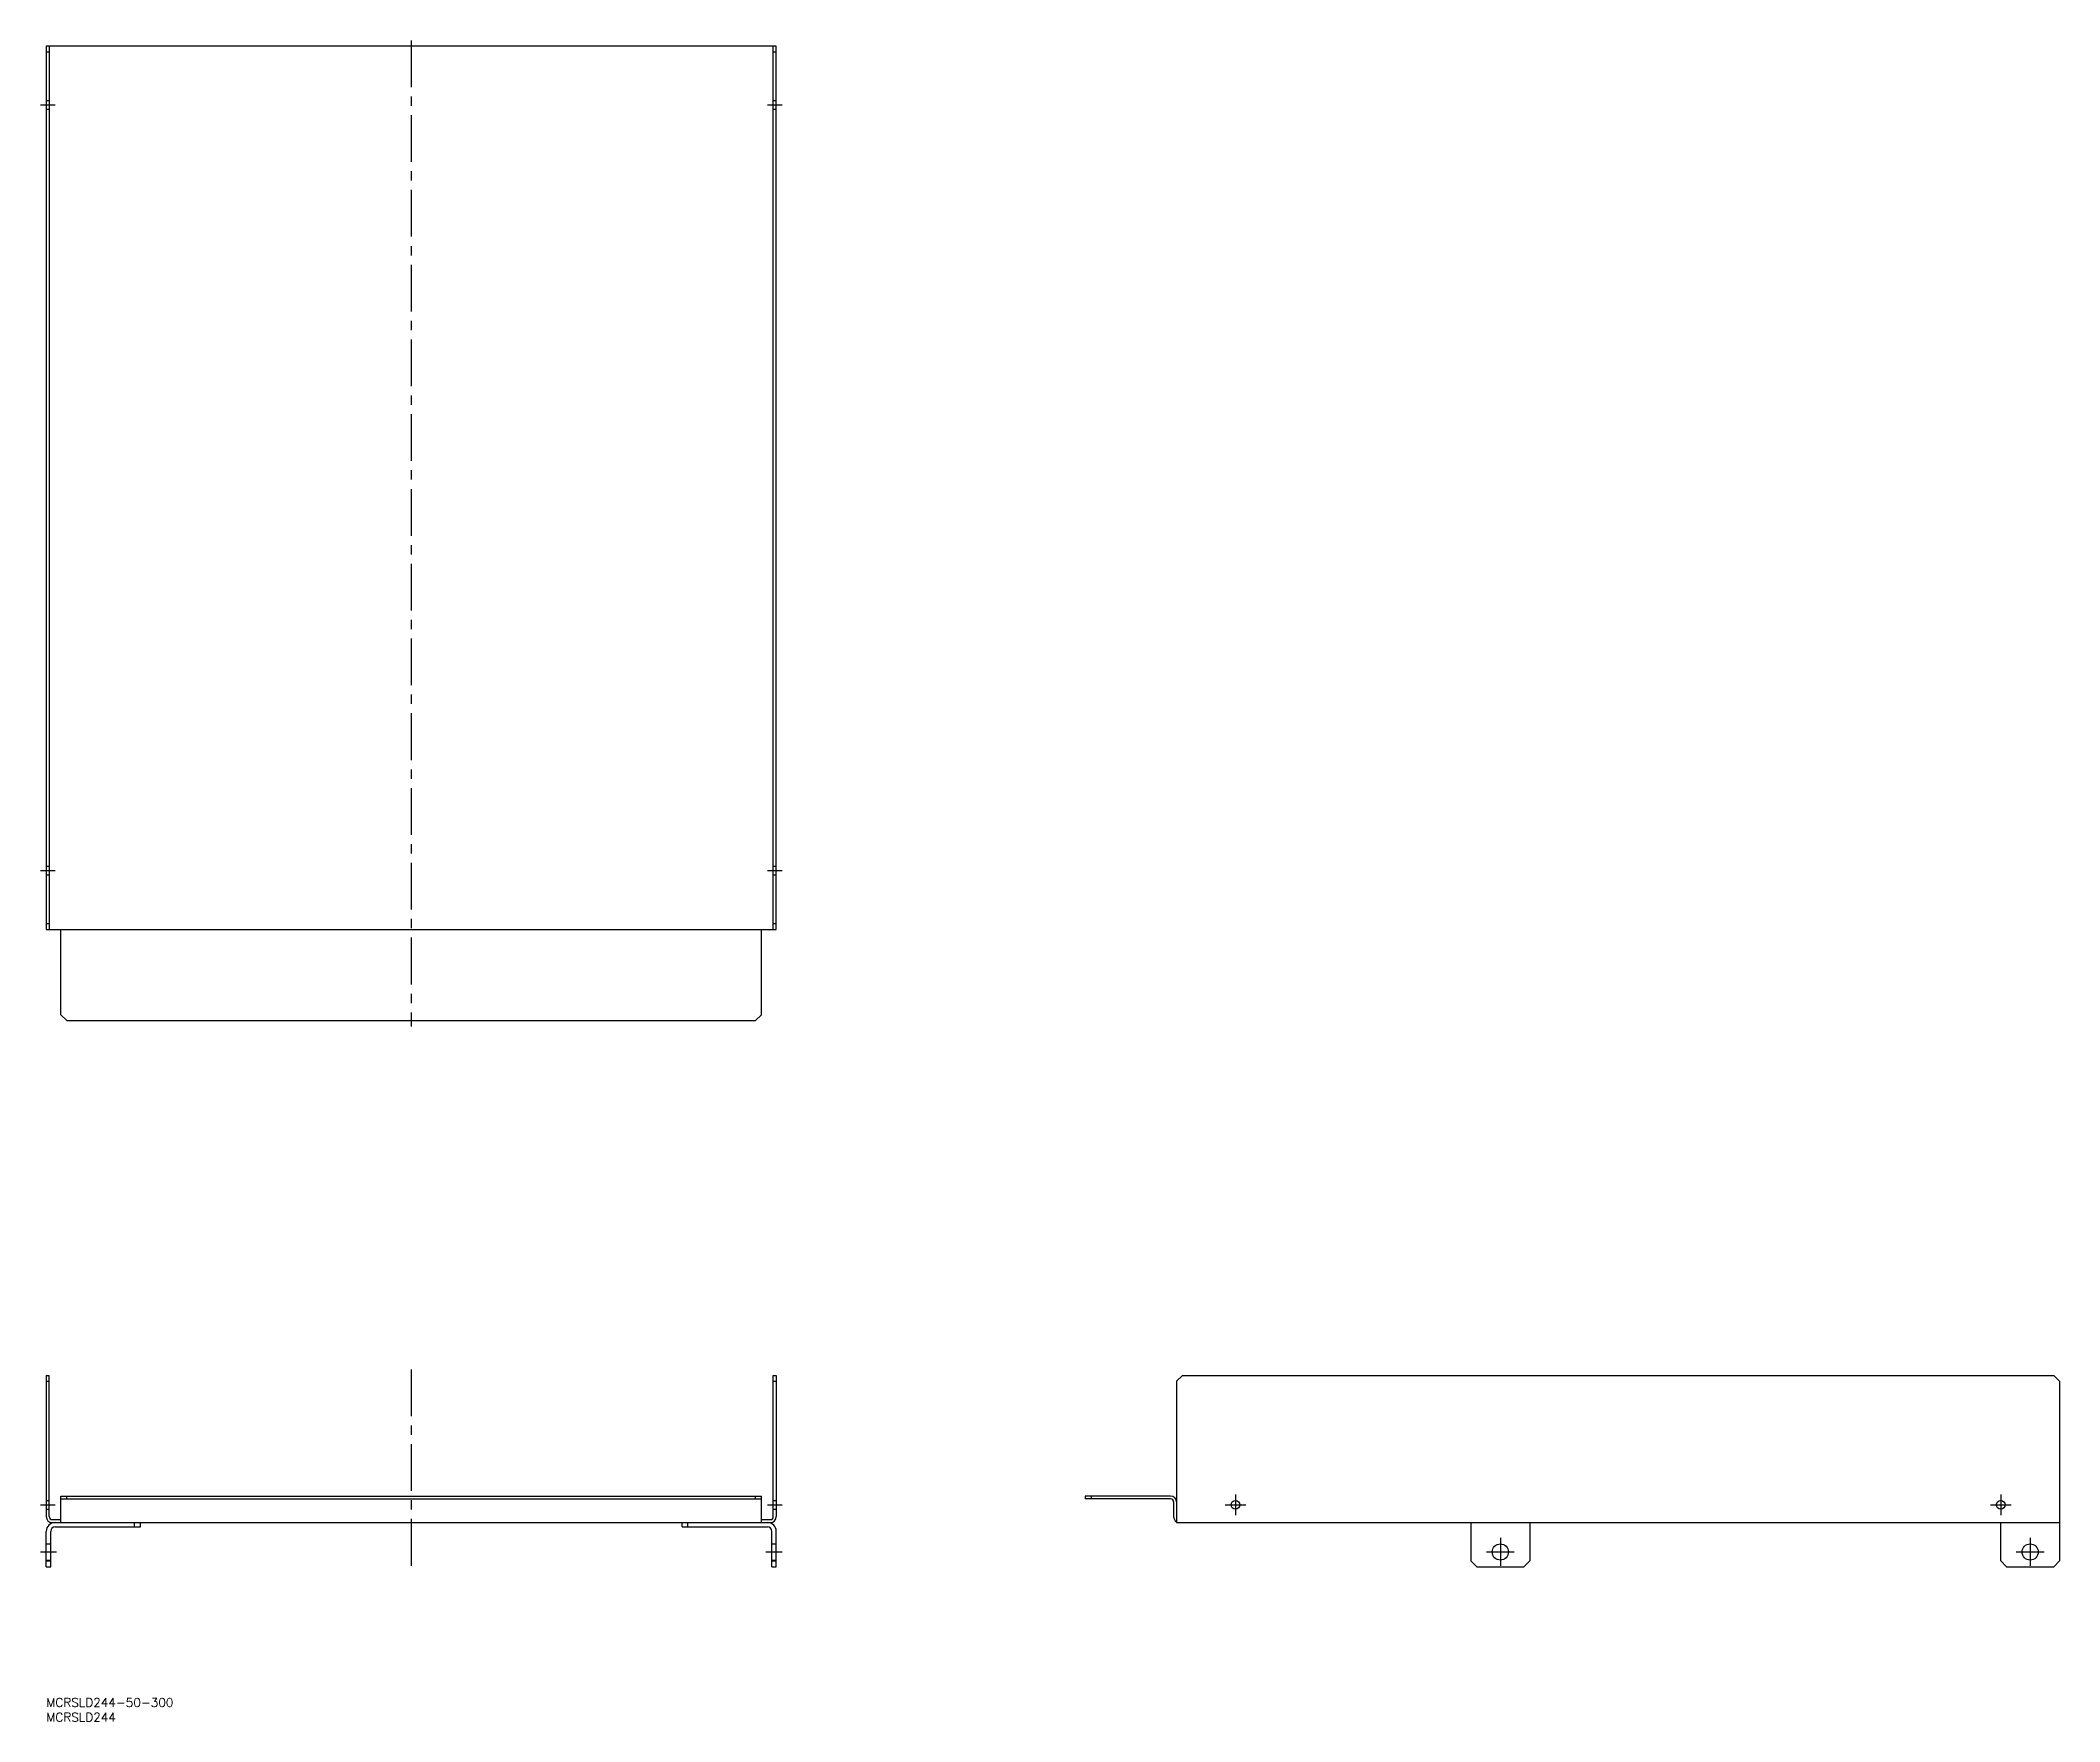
# Model space of a CAD drawing. Extents: x -2 to 684, y -8 to 563.
import ezdxf

# ---------------------------------------------------------------- set-up
doc = ezdxf.new("R2010")
doc.units = 0
doc.header["$LTSCALE"] = 0.5
doc.linetypes.add('CENTER', pattern=[50.8, 31.75, -6.35, 6.35, -6.35])
doc.linetypes.add('DASHED', pattern=[19.05, 12.7, -6.35])
for name, color, linetype in [('MSM_CENTER', 1, 'CENTER'), ('MSM_CONTINUOUS', 7, 'CONTINUOUS'), ('MSM_DASHED', 4, 'DASHED'), ('MSM_PART_NUMBER', 7, 'CONTINUOUS')]:
    doc.layers.add(name, color=color, linetype=linetype)
doc.styles.get("Standard").update_dxf_attribs({"font": 'txt.shx', "height": 3, "bigfont": 'bigfont.shx'})

# ---------------------------------------------------------------- blocks, each defined once
blk = doc.blocks.new('*U6')
at = {"layer": 'MSM_PART_NUMBER'}
blk.add_text('MCRSLD244-50-300', height=3, dxfattribs=at).set_placement((0, -3))
blk = doc.blocks.new('*U7')
at = {"layer": 'MSM_PART_NUMBER'}
blk.add_text('MCRSLD244', height=3, dxfattribs=at).set_placement((0, -8))

msp = doc.modelspace()

# ---------------------------------------------------------------- linework, layer by layer
at = {"layer": 'MSM_CENTER'}
for p, q in [((124, 563.12), (124, 228.12)), ((3, 541.12), (-2, 541.12)), ((250, 541.12), (245, 541.12)), ((-2, 281.12), (3, 281.12)), ((245, 281.12), (250, 281.12)), ((124, 111.63), (124, 42.63)), ((403.99, 69.13), (403.99, 62.13)), ((663.99, 69.13), (663.99, 62.13)), ((-2, 65.63), (3, 65.63)), ((245, 65.63), (250, 65.63)), ((400.49, 65.63), (407.49, 65.63)), ((660.49, 65.63), (667.49, 65.63)), ((-2, 49.63), (3.5, 49.63)), ((244.5, 49.63), (250, 49.63)), ((489.24, 49.63), (498.74, 49.63)), ((493.99, 54.38), (493.99, 44.88)), ((669.24, 49.63), (678.74, 49.63)), ((673.99, 54.38), (673.99, 44.88))]:
    msp.add_line(p, q, dxfattribs=at)
at = {"layer": 'MSM_CONTINUOUS'}
for p, q in [((248, 561.12), (0, 561.12)), ((0, 561.12), (0, 261.12)), ((1, 559.12), (0, 559.12)), ((1, 561.12), (1, 261.12)), ((247, 261.12), (247, 561.12)), ((248, 559.12), (247, 559.12)), ((248, 261.12), (248, 561.12)), ((0, 263.12), (1, 263.12)), ((0, 261.12), (248, 261.12)), ((5, 232.12), (5, 261.12)), ((243, 232.12), (243, 261.12)), ((247, 263.12), (248, 263.12)), ((7, 230.12), (5, 232.12)), ((7, 230.12), (241, 230.12)), ((241, 230.12), (243, 232.12)), ((0, 109.63), (1, 109.63)), ((0, 109.63), (0, 61.63)), ((0, 107.63), (1, 107.63)), ((1, 61.63), (1, 109.63)), ((247, 61.63), (247, 109.63)), ((247, 109.63), (248, 109.63)), ((247, 107.63), (248, 107.63)), ((248, 109.63), (248, 61.63)), ((385.99, 109.63), (383.99, 107.63)), ((383.99, 107.63), (383.99, 59.63)), ((385.99, 109.63), (681.99, 109.63)), ((683.99, 107.63), (681.99, 109.63)), ((683.99, 107.63), (683.99, 59.63)), ((5, 68.63), (243, 68.63)), ((5, 59.63), (5, 68.63)), ((7, 67.63), (7, 68.63)), ((241, 67.63), (241, 68.63)), ((243, 59.63), (243, 68.63)), ((381.99, 68.63), (352.99, 68.63)), ((352.99, 68.63), (352.99, 67.63)), ((354.99, 68.63), (354.99, 67.63)), ((5, 67.63), (243, 67.63)), ((381.99, 67.63), (352.99, 67.63)), ((382.99, 66.63), (382.99, 61.63)), ((0, 44.63), (0, 56.63)), ((1.5, 44.63), (1.5, 56.63)), ((2, 60.63), (5, 60.63)), ((2, 59.63), (246, 59.63)), ((3, 58.13), (32, 58.13)), ((30, 58.13), (30, 59.63)), ((32, 58.13), (32, 59.63)), ((216, 58.13), (216, 59.63)), ((216, 58.13), (245, 58.13)), ((218, 58.13), (218, 59.63)), ((243, 60.63), (246, 60.63)), ((246.5, 44.63), (246.5, 56.63)), ((248, 44.63), (248, 56.63)), ((383.99, 59.63), (683.99, 59.63)), ((483.99, 59.63), (483.99, 46.63)), ((503.99, 59.63), (503.99, 46.63)), ((663.99, 46.63), (663.99, 59.63)), ((683.99, 59.63), (683.99, 46.63)), ((0, 46.63), (1.5, 46.63)), ((0, 44.63), (1.5, 44.63)), ((246.5, 46.63), (248, 46.63)), ((246.5, 44.63), (248, 44.63)), ((485.99, 44.63), (483.99, 46.63)), ((485.99, 44.63), (501.99, 44.63)), ((503.99, 46.63), (501.99, 44.63)), ((665.99, 44.63), (663.99, 46.63)), ((665.99, 44.63), (681.99, 44.63)), ((681.99, 44.63), (683.99, 46.63))]:
    msp.add_line(p, q, dxfattribs=at)
for centre, radius in [((403.99, 65.63), 1.5), ((663.99, 65.63), 1.5), ((493.99, 49.63), 2.75), ((673.99, 49.63), 2.75)]:
    msp.add_circle(centre, radius, dxfattribs=at)
for centre, radius, start, end in [((381.99, 66.63), 2, 0, 90), ((381.99, 66.63), 1, 0, 90), ((2, 61.63), 2, 180, 270), ((3, 56.63), 3, 90, 180), ((2, 61.63), 1, 180, 270), ((3, 56.63), 1.5, 90, 180), ((245, 56.63), 3, 0, 90), ((245, 56.63), 1.5, 0, 90), ((246, 61.63), 2, 270, 0), ((246, 61.63), 1, 270, 0), ((384.99, 61.63), 2, 180, 240)]:
    msp.add_arc(centre, radius, start, end, dxfattribs=at)
at = {"layer": 'MSM_DASHED'}
for p, q in [((1, 542.62), (0, 542.62)), ((248, 542.62), (247, 542.62)), ((1, 539.62), (0, 539.62)), ((248, 539.62), (247, 539.62)), ((0, 282.62), (1, 282.62)), ((247, 282.62), (248, 282.62)), ((0, 279.62), (1, 279.62)), ((247, 279.62), (248, 279.62)), ((0, 67.13), (1, 67.13)), ((0, 64.13), (1, 64.13)), ((247, 67.13), (248, 67.13)), ((247, 64.13), (248, 64.13)), ((0, 52.38), (1.5, 52.38)), ((246.5, 52.38), (248, 52.38)), ((0, 46.88), (1.5, 46.88)), ((246.5, 46.88), (248, 46.88))]:
    msp.add_line(p, q, dxfattribs=at)

# ---------------------------------------------------------------- block references
at = {"layer": 'MSM_CONTINUOUS'}
for name in ['*U6', '*U7']:
    msp.add_blockref(name, (0, 0), dxfattribs=at)

doc.saveas('drawing.dxf')
